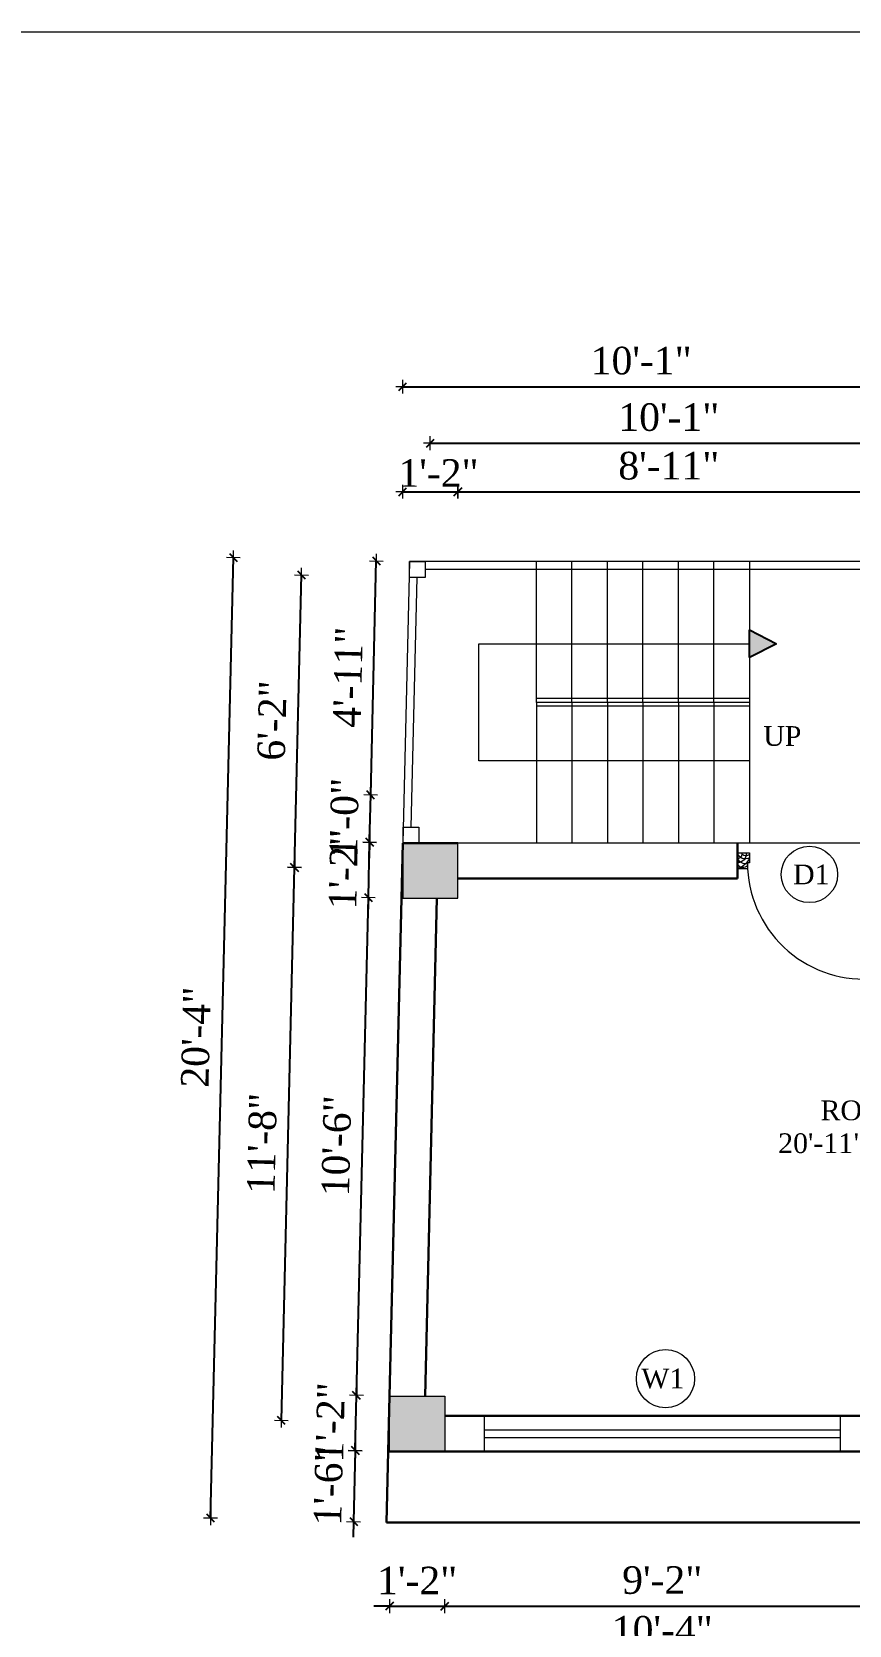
# Model space of a CAD drawing. Header units: inches. Extents: x 151827 to 158466, y -33102 to -26532.
# Drawn here: x 156108.7 to 156315.8, y -31351.2 to -30947.1 of the extents above; entities that cross this region are included whole.
import ezdxf

# ---------------------------------------------------------------- set-up
doc = ezdxf.new("R2010")
doc.units = ezdxf.units.IN
doc.header["$LTSCALE"] = 5
doc.header["$MEASUREMENT"] = 0
for name, color, linetype, lineweight in [('A-WALL', 7, 'Continuous', 9), ('Dimension', 7, 'Continuous', 18), ('DOOR', 62, 'Continuous', 0), ('Dw', 2, 'Continuous', 18), ('ele1', 21, 'Continuous', 20)]:
    doc.layers.add(name, color=color, linetype=linetype, lineweight=lineweight)
doc.layers.add('dim line', color=7, linetype='Continuous', lineweight=15, true_color=0xfab2b2)
doc.layers.add('TEXT', color=6, linetype='Continuous')
doc.layers.add('WALL', color=7, linetype='Continuous')
doc.styles.add('ordinary', font='times.ttf')
doc.dimstyles.new('Copy of 96', dxfattribs={"dimtxt": 7, "dimasz": 4, "dimexe": 0.5, "dimexo": 0.5, "dimgap": 3, "dimtad": 1, "dimdec": 1, "dimzin": 11, "dimdsep": 46, "dimlunit": 4, "dimtxsty": 'ordinary', "dimblk": 'OBLIQUE', "dimcen": 0.09, "dimse1": 1, "dimse2": 1, "dimclrt": 6, "dimazin": 0, "dimtfac": 1, "dimtdec": 1, "dimtix": 1, "dimtmove": 2, "dimatfit": 3, "dimldrblk": 'leader', "dimfxl": 0.5, "dimfxlon": 1, "dimtolj": 1, "dimtzin": 0, "dimarcsym": 0})

# ---------------------------------------------------------------- blocks, each defined once
blk = doc.blocks.new('oblique')
at = {"color": 0, "lineweight": -2}
blk.add_line((0.25, 0.25), (-0.25, -0.25), dxfattribs=at)
at = {"layer": 'dim line', "lineweight": 9}
for p, q in [((-0.4375, 0), (0.4375, 0)), ((0, 0.4375), (0, -0.4375))]:
    blk.add_line(p, q, dxfattribs=at)
blk = doc.blocks.new('*D438')
at = {"layer": 'A-WALL', "color": 0, "lineweight": -2, "ltscale": 50, "transparency": 16777216}
blk.add_line((156202.62, -31063.77), (156216.62, -31063.77), dxfattribs=at)
at = {"layer": 'Defpoints', "color": 0, "ltscale": 50, "transparency": 16777216}
for p in [(156216.62, -31063.77), (156202.62, -31152.88), (156216.62, -31152.88)]:
    blk.add_point(p, dxfattribs=at)
at = {"layer": 'A-WALL', "color": 0, "lineweight": -2, "ltscale": 50, "transparency": 16777216, "xscale": 4, "yscale": 4, "zscale": 4, "rotation": 180}
blk.add_blockref('oblique', (156202.62, -31063.77), dxfattribs=at)
at = {"layer": 'A-WALL', "color": 0, "lineweight": -2, "ltscale": 50, "transparency": 16777216, "xscale": 4, "yscale": 4, "zscale": 4}
blk.add_blockref('oblique', (156216.62, -31063.77), dxfattribs=at)
at = {"layer": 'A-WALL', "color": 6, "ltscale": 50, "transparency": 16777216, "insert": (156211.7, -31059.02), "char_height": 7, "attachment_point": 5, "style": 'ordinary'}
blk.add_mtext('\\A1;1\'-2"', dxfattribs=at)
blk = doc.blocks.new('_OBLIQUE')
at = {"color": 0, "linetype": 'ByBlock'}
blk.add_line((-0.5, -0.5), (0.5, 0.5), dxfattribs=at)
blk = doc.blocks.new('leader')
at = {"layer": 'Dimension'}
for p, q in [((0, -4.33), (0, 4.33)), ((-4.42, 0), (4.42, 0))]:
    blk.add_line(p, q, dxfattribs=at)
blk = doc.blocks.new('*D439')
at = {"layer": 'A-WALL', "color": 0, "lineweight": -2, "ltscale": 5, "transparency": 16777216}
blk.add_line((156216.62, -31063.77), (156323.5, -31063.77), dxfattribs=at)
at = {"layer": 'Defpoints', "color": 0, "ltscale": 5, "transparency": 16777216}
for p in [(156323.5, -31063.77), (156323.5, -31081.5), (156216.62, -31152.88)]:
    blk.add_point(p, dxfattribs=at)
at = {"layer": 'A-WALL', "color": 0, "lineweight": -2, "ltscale": 5, "transparency": 16777216, "xscale": 4, "yscale": 4, "zscale": 4, "rotation": 180}
blk.add_blockref('oblique', (156216.62, -31063.77), dxfattribs=at)
at = {"layer": 'A-WALL', "color": 0, "lineweight": -2, "ltscale": 5, "transparency": 16777216, "xscale": 4, "yscale": 4, "zscale": 4}
blk.add_blockref('oblique', (156323.5, -31063.77), dxfattribs=at)
at = {"layer": 'A-WALL', "color": 6, "ltscale": 5, "transparency": 16777216, "insert": (156270.06, -31057.21), "char_height": 7, "attachment_point": 5, "style": 'ordinary'}
blk.add_mtext('\\A1;8\'-11"', dxfattribs=at)
blk = doc.blocks.new('*D445')
at = {"layer": 'A-WALL', "color": 0, "lineweight": -2, "ltscale": 5, "transparency": 16777216}
blk.add_line((156209.62, -31051.45), (156330.5, -31051.45), dxfattribs=at)
at = {"layer": 'Defpoints', "color": 0, "ltscale": 5, "transparency": 16777216}
for p in [(156330.5, -31051.45), (156209.62, -31159.88), (156330.5, -31159.88)]:
    blk.add_point(p, dxfattribs=at)
at = {"layer": 'A-WALL', "color": 0, "lineweight": -2, "ltscale": 5, "transparency": 16777216, "xscale": 4, "yscale": 4, "zscale": 4, "rotation": 180}
blk.add_blockref('oblique', (156209.62, -31051.45), dxfattribs=at)
at = {"layer": 'A-WALL', "color": 0, "lineweight": -2, "ltscale": 5, "transparency": 16777216, "xscale": 4, "yscale": 4, "zscale": 4}
blk.add_blockref('oblique', (156330.5, -31051.45), dxfattribs=at)
at = {"layer": 'A-WALL', "color": 6, "ltscale": 5, "transparency": 16777216, "insert": (156270.06, -31044.89), "char_height": 7, "attachment_point": 5, "style": 'ordinary'}
blk.add_mtext('\\A1;10\'-1"', dxfattribs=at)
blk = doc.blocks.new('*D448')
at = {"layer": 'A-WALL', "color": 0, "lineweight": -2, "ltscale": 5, "transparency": 16777216}
blk.add_line((156202.62, -31037.12), (156323.5, -31037.12), dxfattribs=at)
at = {"layer": 'Defpoints', "color": 0, "ltscale": 5, "transparency": 16777216}
for p in [(156323.5, -31037.12), (156323.5, -31081.5), (156202.62, -31152.88)]:
    blk.add_point(p, dxfattribs=at)
at = {"layer": 'A-WALL', "color": 0, "lineweight": -2, "ltscale": 5, "transparency": 16777216, "xscale": 4, "yscale": 4, "zscale": 4, "rotation": 180}
blk.add_blockref('oblique', (156202.62, -31037.12), dxfattribs=at)
at = {"layer": 'A-WALL', "color": 0, "lineweight": -2, "ltscale": 5, "transparency": 16777216, "xscale": 4, "yscale": 4, "zscale": 4}
blk.add_blockref('oblique', (156323.5, -31037.12), dxfattribs=at)
at = {"layer": 'A-WALL', "color": 6, "ltscale": 5, "transparency": 16777216, "insert": (156263.06, -31030.56), "char_height": 7, "attachment_point": 5, "style": 'ordinary'}
blk.add_mtext('\\A1;10\'-1"', dxfattribs=at)
blk = doc.blocks.new('*D452')
at = {"layer": 'A-WALL', "color": 0, "lineweight": -2, "ltscale": 50, "transparency": 16777216}
for p, q in [((156199.29, -31346.41), (156195.29, -31346.41)), ((156199.29, -31346.41), (156213.29, -31346.41)), ((156213.29, -31346.41), (156217.29, -31346.41))]:
    blk.add_line(p, q, dxfattribs=at)
at = {"layer": 'Defpoints', "color": 0, "ltscale": 50, "transparency": 16777216}
for p in [(156199.29, -31307.16), (156213.29, -31307.16), (156213.29, -31346.41)]:
    blk.add_point(p, dxfattribs=at)
at = {"layer": 'A-WALL', "color": 0, "lineweight": -2, "ltscale": 50, "transparency": 16777216, "xscale": 4, "yscale": 4, "zscale": 4}
blk.add_blockref('oblique', (156199.29, -31346.41), dxfattribs=at)
at = {"layer": 'A-WALL', "color": 0, "lineweight": -2, "ltscale": 50, "transparency": 16777216, "xscale": 4, "yscale": 4, "zscale": 4, "rotation": 180}
blk.add_blockref('oblique', (156213.29, -31346.41), dxfattribs=at)
at = {"layer": 'A-WALL', "color": 6, "ltscale": 50, "transparency": 16777216, "insert": (156206.29, -31339.91), "char_height": 7, "attachment_point": 5, "style": 'ordinary'}
blk.add_mtext('\\A1;1\'-2"', dxfattribs=at)
blk = doc.blocks.new('*D453')
at = {"layer": 'A-WALL', "color": 0, "lineweight": -2, "ltscale": 5, "transparency": 16777216}
blk.add_line((156213.29, -31346.41), (156323.5, -31346.41), dxfattribs=at)
at = {"layer": 'Defpoints', "color": 0, "ltscale": 5, "transparency": 16777216}
for p in [(156213.29, -31307.16), (156323.5, -31307.16), (156323.5, -31346.41)]:
    blk.add_point(p, dxfattribs=at)
at = {"layer": 'A-WALL', "color": 0, "lineweight": -2, "ltscale": 5, "transparency": 16777216, "xscale": 4, "yscale": 4, "zscale": 4, "rotation": 180}
blk.add_blockref('oblique', (156213.29, -31346.41), dxfattribs=at)
at = {"layer": 'A-WALL', "color": 0, "lineweight": -2, "ltscale": 5, "transparency": 16777216, "xscale": 4, "yscale": 4, "zscale": 4}
blk.add_blockref('oblique', (156323.5, -31346.41), dxfattribs=at)
at = {"layer": 'A-WALL', "color": 6, "ltscale": 5, "transparency": 16777216, "insert": (156268.4, -31339.84), "char_height": 7, "attachment_point": 5, "style": 'ordinary'}
blk.add_mtext('\\A1;9\'-2"', dxfattribs=at)
blk = doc.blocks.new('*D462')
at = {"layer": 'A-WALL', "color": 0, "lineweight": -2, "ltscale": 5, "transparency": 16777216}
blk.add_line((156206.29, -31359.03), (156330.5, -31359.03), dxfattribs=at)
at = {"layer": 'Defpoints', "color": 0, "ltscale": 5, "transparency": 16777216}
for p in [(156206.29, -31300.16), (156330.5, -31300.16), (156330.5, -31359.03)]:
    blk.add_point(p, dxfattribs=at)
at = {"layer": 'A-WALL', "color": 0, "lineweight": -2, "ltscale": 5, "transparency": 16777216, "xscale": 4, "yscale": 4, "zscale": 4, "rotation": 180}
blk.add_blockref('oblique', (156206.29, -31359.03), dxfattribs=at)
at = {"layer": 'A-WALL', "color": 0, "lineweight": -2, "ltscale": 5, "transparency": 16777216, "xscale": 4, "yscale": 4, "zscale": 4}
blk.add_blockref('oblique', (156330.5, -31359.03), dxfattribs=at)
at = {"layer": 'A-WALL', "color": 6, "ltscale": 5, "transparency": 16777216, "insert": (156268.4, -31352.47), "char_height": 7, "attachment_point": 5, "style": 'ordinary'}
blk.add_mtext('\\A1;10\'-4"', dxfattribs=at)
blk = doc.blocks.new('*D466')
at = {"layer": 'A-WALL', "color": 0, "lineweight": -2, "ltscale": 5, "transparency": 16777216}
blk.add_line((156565.75, -31372.13), (156198.96, -31372.13), dxfattribs=at)
at = {"layer": 'Defpoints', "color": 0, "ltscale": 5, "transparency": 16777216}
for p in [(156198.96, -31307.16), (156565.75, -31307.16), (156198.96, -31372.13)]:
    blk.add_point(p, dxfattribs=at)
at = {"layer": 'A-WALL', "color": 0, "lineweight": -2, "ltscale": 5, "transparency": 16777216, "xscale": 4, "yscale": 4, "zscale": 4, "rotation": 180}
blk.add_blockref('oblique', (156198.96, -31372.13), dxfattribs=at)
at = {"layer": 'A-WALL', "color": 0, "lineweight": -2, "ltscale": 5, "transparency": 16777216, "xscale": 4, "yscale": 4, "zscale": 4}
blk.add_blockref('oblique', (156565.75, -31372.13), dxfattribs=at)
at = {"layer": 'A-WALL', "color": 6, "ltscale": 5, "transparency": 16777216, "insert": (156382.36, -31365.56), "char_height": 7, "attachment_point": 5, "style": 'ordinary'}
blk.add_mtext('\\A1;30\'-7"', dxfattribs=at)
blk = doc.blocks.new('*D468')
at = {"layer": 'A-WALL', "color": 0, "lineweight": -2, "ltscale": 50, "transparency": 16777216}
for p, q in [((156190.92, -31292.96), (156191.02, -31288.96)), ((156190.59, -31306.96), (156190.92, -31292.96)), ((156190.59, -31306.96), (156190.5, -31310.96))]:
    blk.add_line(p, q, dxfattribs=at)
at = {"layer": 'Defpoints', "color": 0, "ltscale": 50, "transparency": 16777216}
for p in [(156190.92, -31292.96), (156199.29, -31293.16), (156198.96, -31307.16)]:
    blk.add_point(p, dxfattribs=at)
at = {"layer": 'A-WALL', "color": 0, "lineweight": -2, "ltscale": 50, "transparency": 16777216, "xscale": 4, "yscale": 4, "zscale": 4}
for p, rotation in [((156190.92, -31292.96), 268.6423816929436), ((156190.59, -31306.96), 88.64238169294363)]:
    blk.add_blockref('oblique', p, dxfattribs=dict(at, rotation=rotation))
at = {"layer": 'A-WALL', "color": 6, "ltscale": 50, "transparency": 16777216, "insert": (156184.26, -31299.81), "char_height": 7, "attachment_point": 5, "rotation": 88.6424, "style": 'ordinary'}
blk.add_mtext('\\A1;1\'-2"', dxfattribs=at)
blk = doc.blocks.new('*D469')
at = {"layer": 'A-WALL', "color": 0, "lineweight": -2, "ltscale": 5, "transparency": 16777216}
blk.add_line((156190.92, -31292.96), (156193.92, -31166.67), dxfattribs=at)
at = {"layer": 'Defpoints', "color": 0, "ltscale": 5, "transparency": 16777216}
for p in [(156193.92, -31166.67), (156202.62, -31166.88), (156199.29, -31293.16)]:
    blk.add_point(p, dxfattribs=at)
at = {"layer": 'A-WALL', "color": 0, "lineweight": -2, "ltscale": 5, "transparency": 16777216, "xscale": 4, "yscale": 4, "zscale": 4}
for p, rotation in [((156193.92, -31166.67), 88.64238169298181), ((156190.92, -31292.96), 268.6423816929818)]:
    blk.add_blockref('oblique', p, dxfattribs=dict(at, rotation=rotation))
at = {"layer": 'A-WALL', "color": 6, "ltscale": 5, "transparency": 16777216, "insert": (156185.86, -31229.66), "char_height": 7, "attachment_point": 5, "rotation": 88.6424, "style": 'ordinary'}
blk.add_mtext('\\A1;10\'-6"', dxfattribs=at)
blk = doc.blocks.new('*D470')
at = {"layer": 'A-WALL', "color": 0, "lineweight": -2, "ltscale": 5, "transparency": 16777216}
for p, q in [((156194.25, -31152.68), (156194.34, -31148.68)), ((156193.92, -31166.67), (156194.25, -31152.68)), ((156193.92, -31166.67), (156193.82, -31170.67))]:
    blk.add_line(p, q, dxfattribs=at)
at = {"layer": 'Defpoints', "color": 0, "ltscale": 5, "transparency": 16777216}
for p in [(156194.25, -31152.68), (156202.62, -31152.88), (156202.62, -31166.88)]:
    blk.add_point(p, dxfattribs=at)
at = {"layer": 'A-WALL', "color": 0, "lineweight": -2, "ltscale": 5, "transparency": 16777216, "xscale": 4, "yscale": 4, "zscale": 4}
for p, rotation in [((156194.25, -31152.68), 268.6423816929818), ((156193.92, -31166.67), 88.64238169298183)]:
    blk.add_blockref('oblique', p, dxfattribs=dict(at, rotation=rotation))
at = {"layer": 'A-WALL', "color": 6, "ltscale": 5, "transparency": 16777216, "insert": (156187.58, -31159.52), "char_height": 7, "attachment_point": 5, "rotation": 88.6424, "style": 'ordinary'}
blk.add_mtext('\\A1;1\'-2"', dxfattribs=at)
blk = doc.blocks.new('*D471')
at = {"layer": 'A-WALL', "color": 0, "lineweight": -2, "ltscale": 5, "transparency": 16777216}
blk.add_line((156171.89, -31299.35), (156175.21, -31159.06), dxfattribs=at)
at = {"layer": 'Defpoints', "color": 0, "ltscale": 5, "transparency": 16777216}
for p in [(156175.21, -31159.06), (156209.62, -31159.88), (156206.29, -31300.16)]:
    blk.add_point(p, dxfattribs=at)
at = {"layer": 'A-WALL', "color": 0, "lineweight": -2, "ltscale": 5, "transparency": 16777216, "xscale": 4, "yscale": 4, "zscale": 4}
for p, rotation in [((156175.21, -31159.06), 88.64238169299772), ((156171.89, -31299.35), 268.6423816929977)]:
    blk.add_blockref('oblique', p, dxfattribs=dict(at, rotation=rotation))
at = {"layer": 'A-WALL', "color": 6, "ltscale": 5, "transparency": 16777216, "insert": (156166.99, -31229.05), "char_height": 7, "attachment_point": 5, "rotation": 88.6424, "style": 'ordinary'}
blk.add_mtext('\\A1;11\'-8"', dxfattribs=at)
blk = doc.blocks.new('*D472')
at = {"layer": 'A-WALL', "color": 0, "lineweight": -2, "ltscale": 5, "transparency": 16777216}
for p, q in [((156194.53, -31140.68), (156194.63, -31136.68)), ((156194.25, -31152.68), (156194.53, -31140.68)), ((156194.25, -31152.68), (156194.15, -31156.68))]:
    blk.add_line(p, q, dxfattribs=at)
at = {"layer": 'Defpoints', "color": 0, "ltscale": 5, "transparency": 16777216}
for p in [(156194.53, -31140.68), (156202.9, -31140.88), (156202.62, -31152.88)]:
    blk.add_point(p, dxfattribs=at)
at = {"layer": 'A-WALL', "color": 0, "lineweight": -2, "ltscale": 5, "transparency": 16777216, "xscale": 4, "yscale": 4, "zscale": 4}
for p, rotation in [((156194.53, -31140.68), 268.6423816929818), ((156194.25, -31152.68), 88.64238169298183)]:
    blk.add_blockref('oblique', p, dxfattribs=dict(at, rotation=rotation))
at = {"layer": 'A-WALL', "color": 6, "ltscale": 5, "transparency": 16777216, "insert": (156187.83, -31146.52), "char_height": 7, "attachment_point": 5, "rotation": 88.6424, "style": 'ordinary'}
blk.add_mtext('\\A1;1\'-0"', dxfattribs=at)
blk = doc.blocks.new('*D473')
at = {"layer": 'A-WALL', "color": 0, "lineweight": -2, "ltscale": 5, "transparency": 16777216}
for p, q in [((156190.59, -31306.96), (156190.69, -31302.96)), ((156190.59, -31306.96), (156190.17, -31324.96)), ((156190.17, -31324.96), (156190.07, -31328.96))]:
    blk.add_line(p, q, dxfattribs=at)
at = {"layer": 'Defpoints', "color": 0, "ltscale": 5, "transparency": 16777216}
for p in [(156198.96, -31307.16), (156190.17, -31324.96), (156198.53, -31325.16)]:
    blk.add_point(p, dxfattribs=at)
at = {"layer": 'A-WALL', "color": 0, "lineweight": -2, "ltscale": 5, "transparency": 16777216, "xscale": 4, "yscale": 4, "zscale": 4}
for p, rotation in [((156190.59, -31306.96), 268.6423816929818), ((156190.17, -31324.96), 88.64238169298181)]:
    blk.add_blockref('oblique', p, dxfattribs=dict(at, rotation=rotation))
at = {"layer": 'A-WALL', "color": 6, "ltscale": 5, "transparency": 16777216, "insert": (156183.82, -31315.81), "char_height": 7, "attachment_point": 5, "rotation": 88.6424, "style": 'ordinary'}
blk.add_mtext('\\A1;1\'-6"', dxfattribs=at)
blk = doc.blocks.new('*D474')
at = {"layer": 'A-WALL', "color": 0, "lineweight": -2, "ltscale": 5, "transparency": 16777216}
blk.add_line((156175.21, -31159.06), (156176.97, -31084.86), dxfattribs=at)
at = {"layer": 'Defpoints', "color": 0, "ltscale": 5, "transparency": 16777216}
for p in [(156176.97, -31084.86), (156330.5, -31088.5), (156209.62, -31159.88)]:
    blk.add_point(p, dxfattribs=at)
at = {"layer": 'A-WALL', "color": 0, "lineweight": -2, "ltscale": 5, "transparency": 16777216, "xscale": 4, "yscale": 4, "zscale": 4}
for p, rotation in [((156176.97, -31084.86), 88.64238169298181), ((156175.21, -31159.06), 268.6423816929818)]:
    blk.add_blockref('oblique', p, dxfattribs=dict(at, rotation=rotation))
at = {"layer": 'A-WALL', "color": 6, "ltscale": 5, "transparency": 16777216, "insert": (156169.54, -31121.8), "char_height": 7, "attachment_point": 5, "rotation": 88.6424, "style": 'ordinary'}
blk.add_mtext('\\A1;6\'-2"', dxfattribs=at)
blk = doc.blocks.new('*D475')
at = {"layer": 'A-WALL', "color": 0, "lineweight": -2, "ltscale": 5, "transparency": 16777216}
blk.add_line((156153.93, -31324.1), (156159.71, -31080.44), dxfattribs=at)
at = {"layer": 'Defpoints', "color": 0, "ltscale": 5, "transparency": 16777216}
for p in [(156159.71, -31080.44), (156204.31, -31081.5), (156198.53, -31325.16)]:
    blk.add_point(p, dxfattribs=at)
at = {"layer": 'A-WALL', "color": 0, "lineweight": -2, "ltscale": 5, "transparency": 16777216, "xscale": 4, "yscale": 4, "zscale": 4}
for p, rotation in [((156159.71, -31080.44), 88.64238169298181), ((156153.93, -31324.1), 268.6423816929818)]:
    blk.add_blockref('oblique', p, dxfattribs=dict(at, rotation=rotation))
at = {"layer": 'A-WALL', "color": 6, "ltscale": 5, "transparency": 16777216, "insert": (156150.26, -31202.12), "char_height": 7, "attachment_point": 5, "rotation": 88.6424, "style": 'ordinary'}
blk.add_mtext('\\A1;20\'-4"', dxfattribs=at)
blk = doc.blocks.new('*D476')
at = {"layer": 'A-WALL', "color": 0, "lineweight": -2, "ltscale": 5, "transparency": 16777216}
blk.add_line((156194.53, -31140.68), (156195.94, -31081.3), dxfattribs=at)
at = {"layer": 'Defpoints', "color": 0, "ltscale": 5, "transparency": 16777216}
for p in [(156195.94, -31081.3), (156204.31, -31081.5), (156202.9, -31140.88)]:
    blk.add_point(p, dxfattribs=at)
at = {"layer": 'A-WALL', "color": 0, "lineweight": -2, "ltscale": 5, "transparency": 16777216, "xscale": 4, "yscale": 4, "zscale": 4}
for p, rotation in [((156195.94, -31081.3), 88.64238169298181), ((156194.53, -31140.68), 268.6423816929818)]:
    blk.add_blockref('oblique', p, dxfattribs=dict(at, rotation=rotation))
at = {"layer": 'A-WALL', "color": 6, "ltscale": 5, "transparency": 16777216, "insert": (156188.74, -31110.83), "char_height": 7, "attachment_point": 5, "rotation": 88.6424, "style": 'ordinary'}
blk.add_mtext('\\A1;4\'-11"', dxfattribs=at)
blk = doc.blocks.new('A$C27B36B59')
at = {"layer": 'DOOR'}
for p, q in [((0, 4), (0, 0)), ((2.5, 4), (0, 4)), ((0, 0), (3, 0)), ((2.5, 2.5), (2.5, 4)), ((3, 2.5), (2.5, 2.5)), ((3, 0), (3, 2.5))]:
    blk.add_line(p, q, dxfattribs=at)
for centre, radius, start, end in [((-1.4, -0.54), 4.75, 22.1411, 72.838), ((1.34, 2.09), 1.64, 45.138, 144.8948), ((2.21, 0.3), 2.49, 83.3149, 152.658), ((0.13, 0.37), 2.05, 349.4875, 93.6805), ((1.96, -0.47), 2.01, 58.7447, 166.495), ((-0.06, 0.32), 1.13, 343.542, 86.947), ((2.08, -0.4), 1.17, 38.2816, 160.1519)]:
    blk.add_arc(centre, radius, start, end, dxfattribs=at)
blk = doc.blocks.new('D2')
at = {"layer": 'DOOR'}
for p, q in [((74473.95, 24047.59), (74473.95, 24018.09)), ((74473.95, 24047.59), (74475.45, 24047.59)), ((74475.45, 24047.59), (74475.45, 24018.13))]:
    blk.add_line(p, q, dxfattribs=at)
blk.add_arc((74473.95, 24047.59), 29.5, 180, 272.9146, dxfattribs=at)
at = {"layer": 'DOOR', "xscale": -1, "rotation": 180}
blk.add_blockref('A$C27B36B59', (74441.95, 24050.09), dxfattribs=at)
at = {"layer": 'DOOR', "rotation": 180}
blk.add_blockref('A$C27B36B59', (74477.95, 24050.09), dxfattribs=at)

msp = doc.modelspace()

# ---------------------------------------------------------------- hatches: boundary and pattern name
at = {"ltscale": 5}
msp.add_hatch(color=256, dxfattribs=at).paths.add_polyline_path([(156290.5, -31105.77), (156290.5, -31098.76), (156297.39, -31102.34)])
at = {"layer": 'WALL', "linetype": 'ByBlock', "ltscale": 5, "true_color": 0xf8991e}
h = msp.add_hatch(color=30, dxfattribs=at)
h.dxf.hatch_style = 1
h.paths.add_polyline_path([(156202.62, -31166.88), (156216.62, -31166.88), (156216.62, -31152.88), (156202.62, -31152.88)])
h = msp.add_hatch(color=30, dxfattribs=at)
h.dxf.hatch_style = 1
h.paths.add_polyline_path([(156199.29, -31293.16), (156199.29, -31307.16), (156213.29, -31307.16), (156213.29, -31293.16)])

# ---------------------------------------------------------------- linework, layer by layer
at = {"ltscale": 5}
for p, q in [((156290.5, -31105.77, -72.71), (156290.5, -31098.76, -72.71)), ((156290.5, -31098.76, -72.71), (156297.39, -31102.34, -72.71)), ((156297.39, -31102.34, -72.71), (156290.5, -31105.77, -72.71))]:
    msp.add_line(p, q, dxfattribs=at)
at = {"layer": 'A-WALL', "ltscale": 5}
for p, q in [((156204.31, -31081.5, -72.71), (156202.62, -31152.88, -72.71)), ((156323.5, -31081.5, -72.71), (156204.31, -31081.5, -72.71)), ((156236.5, -31117.19, -72.71), (156236.5, -31081.5, -72.71)), ((156245.5, -31117.19, -72.71), (156245.5, -31081.5, -72.71)), ((156254.5, -31117.19, -72.71), (156254.5, -31081.5, -72.71)), ((156263.5, -31117.19, -72.71), (156263.5, -31081.5, -72.71)), ((156272.5, -31117.19, -72.71), (156272.5, -31081.5, -72.71)), ((156281.5, -31117.19, -72.71), (156281.5, -31081.5, -72.71)), ((156290.5, -31081.5, -72.71), (156290.5, -31111.19, -72.71)), ((156206.21, -31085.5, -72.71), (156204.71, -31148.88, -72.71)), ((156319.5, -31083.5, -72.71), (156208.31, -31083.5, -72.71)), ((156221.88, -31132.03, -72.71), (156221.88, -31102.34, -72.71)), ((156221.88, -31102.34, -72.71), (156290.5, -31102.34, -72.71)), ((156290.5, -31111.19, -72.71), (156290.5, -31152.88, -72.71)), ((156290.5, -31116.19, -72.71), (156236.5, -31116.19, -72.71)), ((156236.5, -31117.19, -72.71), (156236.5, -31152.88, -72.71)), ((156290.5, -31117.19, -72.71), (156236.5, -31117.19, -72.71)), ((156290.5, -31118.19, -72.71), (156236.5, -31118.19, -72.71)), ((156245.5, -31117.19, -72.71), (156245.5, -31152.88, -72.71)), ((156254.5, -31117.19, -72.71), (156254.5, -31152.88, -72.71)), ((156263.5, -31117.19, -72.71), (156263.5, -31152.88, -72.71)), ((156272.5, -31117.19, -72.71), (156272.5, -31152.88, -72.71)), ((156281.5, -31117.19, -72.71), (156281.5, -31152.88, -72.71)), ((156290.5, -31132.03, -72.71), (156221.88, -31132.03, -72.71)), ((156319.5, -31152.88, -72.71), (156202.62, -31152.88, -72.71)), ((156223.29, -31298.16, -72.71), (156223.29, -31307.16, -72.71)), ((156313.5, -31298.16, -72.71), (156313.5, -31307.16, -72.71))]:
    msp.add_line(p, q, dxfattribs=at)
at = {"layer": 'A-WALL', "lineweight": 30}
for p, q in [((156202.62, -31152.88, -72.71), (156198.96, -31307.16, -72.71)), ((156216.62, -31152.88, -72.71), (156202.62, -31152.88, -72.71)), ((156287.5, -31161.88, -72.71), (156287.5, -31152.88, -72.71)), ((156216.62, -31161.88, -72.71), (156287.5, -31161.88, -72.71)), ((156211.29, -31166.88, -72.71), (156208.29, -31293.16, -72.71)), ((156323.5, -31298.16, -72.71), (156213.29, -31298.16, -72.71)), ((156198.96, -31307.16, -72.71), (156198.53, -31325.16, -72.71)), ((156566.08, -31307.16, -72.71), (156198.96, -31307.16, -72.71)), ((156554.45, -31325.16, -72.71), (156198.53, -31325.16, -72.71))]:
    msp.add_line(p, q, dxfattribs=at)
at = {"layer": 'A-WALL', "ltscale": 5, "elevation": -72.71}
for points in [[(156204.31, -31081.5), (156208.31, -31081.5), (156208.31, -31085.5), (156204.31, -31085.5)], [(156202.71, -31148.88), (156206.71, -31148.88), (156206.71, -31152.88), (156202.71, -31152.88)], [(156202.62, -31166.88), (156216.62, -31166.88), (156216.62, -31152.88), (156202.62, -31152.88)], [(156199.29, -31293.16), (156213.29, -31293.16), (156213.29, -31307.16), (156199.29, -31307.16)]]:
    msp.add_lwpolyline(points, close=True, dxfattribs=at)
at = {"layer": 'A-WALL', "ltscale": 5}
for centre, radius in [((156305.68, -31160.82, -72.71), 7.15), ((156269.22, -31288.74, -72.71), 7.38)]:
    msp.add_circle(centre, radius, dxfattribs=at)
at = {"layer": 'Dw', "color": 3}
for p, q in [((156223.29, -31301.66, -72.71), (156313.5, -31301.66, -72.71)), ((156223.29, -31303.66, -72.71), (156313.5, -31303.66, -72.71))]:
    msp.add_line(p, q, dxfattribs=at)
at = {"layer": 'ele1', "elevation": -72.71}
msp.add_lwpolyline([(155380.93, -30947.13), (158465.9, -30947.13), (158465.9, -33102.46), (155380.93, -33102.46)], close=True, dxfattribs=at)
msp.add_lwpolyline([(155380.93, -30947.13), (158465.9, -30947.13), (158465.9, -33102.46), (155380.93, -33102.46)], close=True, dxfattribs=at)

# ---------------------------------------------------------------- block references
at = {"layer": 'WALL', "color": 2, "linetype": 'ByBlock'}
msp.add_blockref('D2', (81845.55, -55205.47, -72.71), dxfattribs=at)

# ---------------------------------------------------------------- texts
at = {"layer": 'TEXT', "style": 'ordinary'}
for s, p in [('UP', (156294, -31128.22, -72.71)), ('D1', (156301.56, -31163.32, -72.71)), ('W1', (156263.1, -31291.18, -72.71))]:
    msp.add_text(s, height=5, dxfattribs=at).set_placement(p)
at = {"layer": 'TEXT', "insert": (156319.84, -31231.57, -72.71), "char_height": 5, "attachment_point": 8, "style": 'ordinary'}
msp.add_mtext_dynamic_manual_height_columns('ROOM\\P20\'-11"x11\'-9"', width=101.5687, gutter_width=1720.72, heights=[0], dxfattribs=at)

# ---------------------------------------------------------------- dimensions: what is measured, and where the dimension line sits
at = {"layer": 'A-WALL', "ltscale": 5}
for base, p1, p2, picture, middle in [((156323.5, -31037.12, -72.71), (156202.62, -31152.88, -72.71), (156323.5, -31081.5, -72.71), '*D448', (156263.06, -31030.56, -72.71)), ((156330.5, -31051.45, -72.71), (156209.62, -31159.88, -72.71), (156330.5, -31159.88, -72.71), '*D445', (156270.06, -31044.89, -72.71)), ((156323.5, -31063.77, -72.71), (156216.62, -31152.88, -72.71), (156323.5, -31081.5, -72.71), '*D439', (156270.06, -31057.21, -72.71)), ((156330.5, -31359.03, -72.71), (156206.29, -31300.16, -72.71), (156330.5, -31300.16, -72.71), '*D462', (156268.4, -31352.47, -72.71)), ((156198.96, -31372.13, -72.71), (156565.75, -31307.16, -72.71), (156198.96, -31307.16, -72.71), '*D466', (156382.36, -31365.56, -72.71)), ((156323.5, -31346.41, -72.71), (156213.29, -31307.16, -72.71), (156323.5, -31307.16, -72.71), '*D453', (156268.4, -31339.84, -72.71))]:
    dim = msp.add_linear_dim(base=base, p1=p1, p2=p2, dimstyle='Copy of 96', override={"dimdec": 0, "dimblk": 'oblique', "dimtdec": 0, "dimarcsym": 1}, dxfattribs=at)
    dim.commit()
    dim.dimension.update_dxf_attribs({"geometry": picture, "text_midpoint": middle})
at = {"layer": 'A-WALL', "ltscale": 50}
dim = msp.add_linear_dim(base=(156216.62, -31063.77, -72.71), p1=(156202.62, -31152.88, -72.71), p2=(156216.62, -31152.88, -72.71), dimstyle='Copy of 96', override={"dimdec": 0, "dimblk": 'oblique', "dimtdec": 0, "dimarcsym": 1}, dxfattribs=at)
dim.commit()
dim.dimension.update_dxf_attribs({"geometry": '*D438', "text_midpoint": (156211.7, -31059.02, -72.71), "dimtype": 160})
at = {"layer": 'A-WALL', "ltscale": 5}
for base, p1, p2, picture, middle in [((156159.71, -31080.44, -72.71), (156198.53, -31325.16, -72.71), (156204.31, -31081.5, -72.71), '*D475', (156150.26, -31202.12, -72.71)), ((156176.97, -31084.86, -72.71), (156209.62, -31159.88, -72.71), (156330.5, -31088.5, -72.71), '*D474', (156169.54, -31121.8, -72.71)), ((156195.94, -31081.3, -72.71), (156202.9, -31140.88, -72.71), (156204.31, -31081.5, -72.71), '*D476', (156188.74, -31110.83, -72.71)), ((156194.53, -31140.68, -72.71), (156202.62, -31152.88, -72.71), (156202.9, -31140.88, -72.71), '*D472', (156187.83, -31146.52, -72.71)), ((156194.25, -31152.68, -72.71), (156202.62, -31166.88, -72.71), (156202.62, -31152.88, -72.71), '*D470', (156187.58, -31159.52, -72.71)), ((156193.92, -31166.67, -72.71), (156199.29, -31293.16, -72.71), (156202.62, -31166.88, -72.71), '*D469', (156185.86, -31229.66, -72.71)), ((156190.17, -31324.96, -72.71), (156198.96, -31307.16, -72.71), (156198.53, -31325.16, -72.71), '*D473', (156183.82, -31315.81, -72.71))]:
    dim = msp.add_linear_dim(base=base, p1=p1, p2=p2, angle=268.6424, dimstyle='Copy of 96', override={"dimdec": 0, "dimblk": 'oblique', "dimtdec": 0, "dimarcsym": 1}, dxfattribs=at)
    dim.commit()
    dim.dimension.update_dxf_attribs({"geometry": picture, "text_midpoint": middle})
dim = msp.add_aligned_dim(p1=(156206.29, -31300.16, -72.71), p2=(156209.62, -31159.88, -72.71), distance=34.41, dimstyle='Copy of 96', override={"dimdec": 0, "dimblk": 'oblique', "dimtdec": 0, "dimarcsym": 1}, dxfattribs=at)
dim.commit()
dim.dimension.update_dxf_attribs({"geometry": '*D471', "text_midpoint": (156166.99, -31229.05, -72.71)})
at = {"layer": 'A-WALL', "ltscale": 50}
dim = msp.add_aligned_dim(p1=(156198.96, -31307.16, -72.71), p2=(156199.29, -31293.16, -72.71), distance=8.37, dimstyle='Copy of 96', override={"dimdec": 0, "dimblk": 'oblique', "dimtdec": 0, "dimarcsym": 1}, dxfattribs=at)
dim.commit()
dim.dimension.update_dxf_attribs({"geometry": '*D468', "text_midpoint": (156184.26, -31299.81, -72.71)})
dim = msp.add_linear_dim(base=(156213.29, -31346.41, -72.71), p1=(156199.29, -31307.16, -72.71), p2=(156213.29, -31307.16, -72.71), dimstyle='Copy of 96', override={"dimdec": 0, "dimblk": 'oblique', "dimtdec": 0, "dimarcsym": 1}, dxfattribs=at)
dim.commit()
dim.dimension.update_dxf_attribs({"geometry": '*D452', "text_midpoint": (156206.29, -31339.91, -72.71)})

doc.saveas('drawing.dxf')
